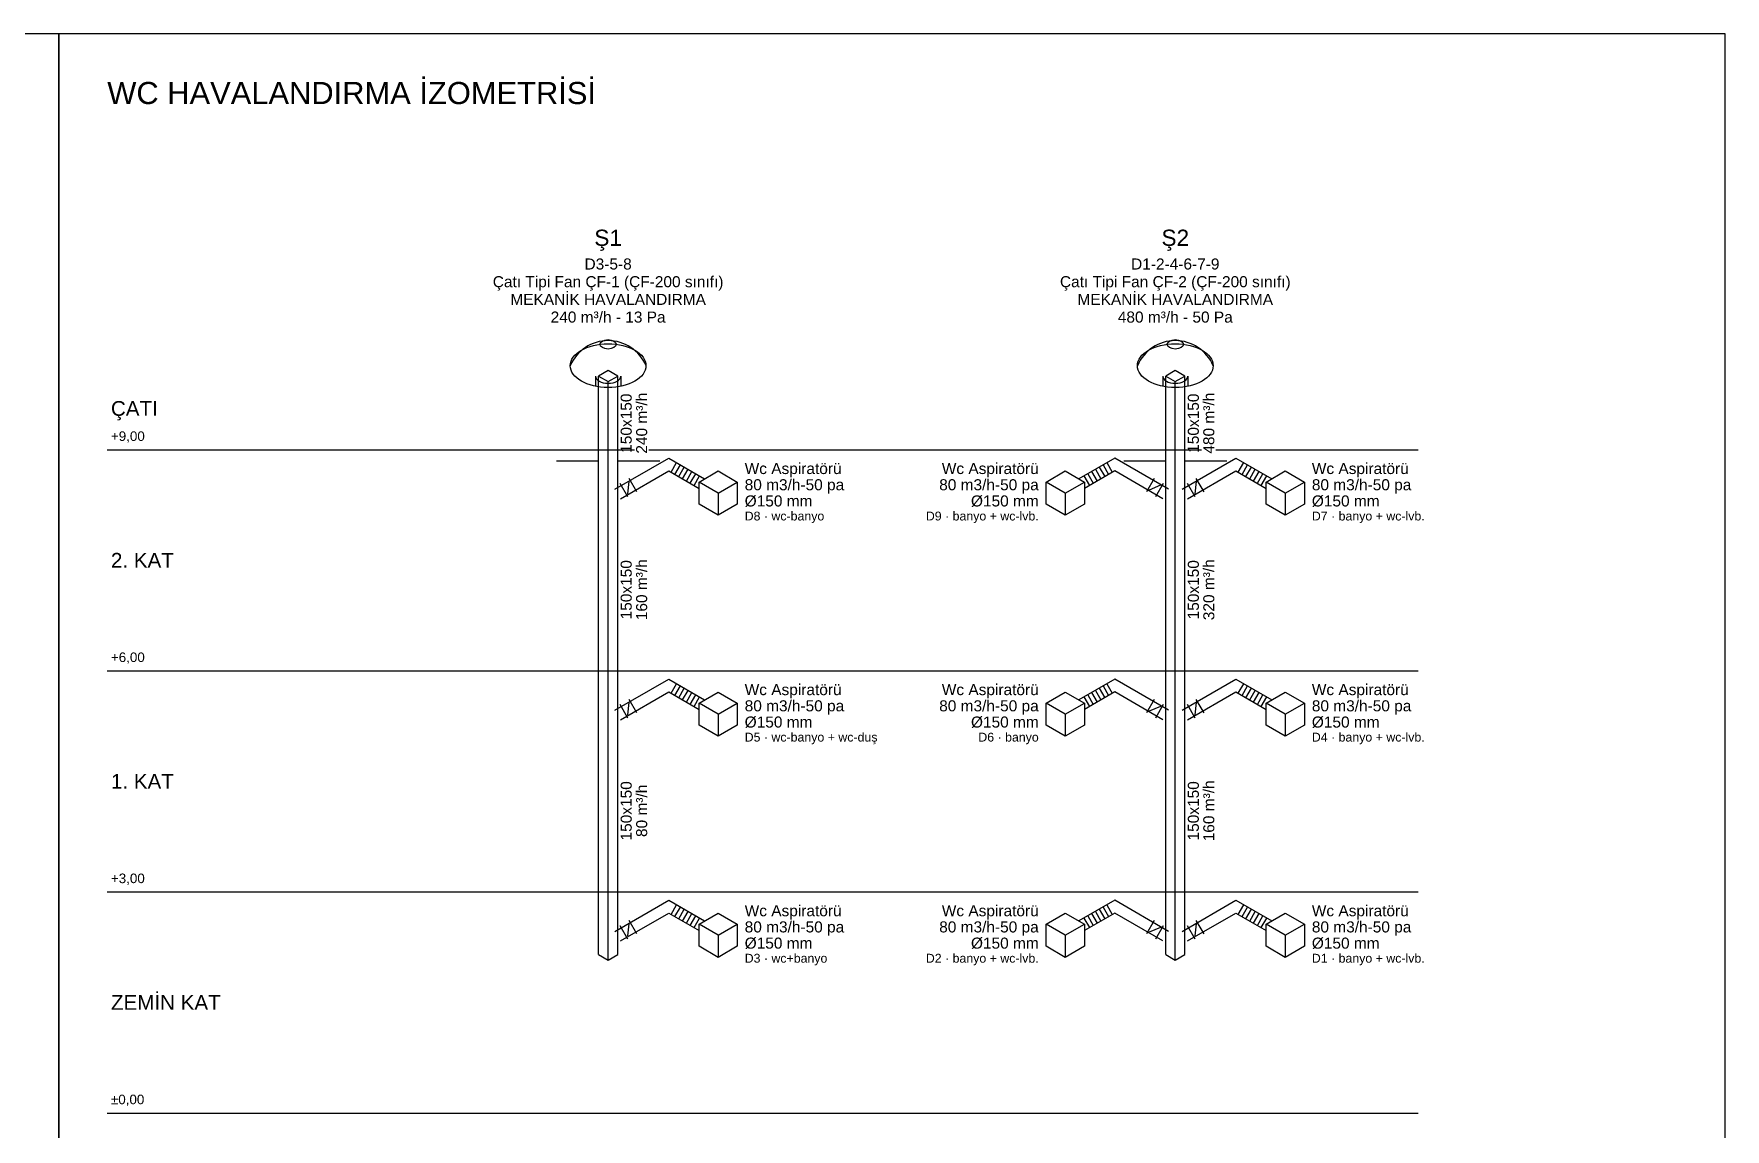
# Model space of a CAD drawing. Header units: centimetres. Extents: x 247352 to 270197, y -444050 to -441150.
# Drawn here: x 268101 to 270197, y -442507 to -441150 of the extents above; entities that cross this region are included whole.
import ezdxf
from ezdxf.enums import TextEntityAlignment as Align

# ---------------------------------------------------------------- set-up
doc = ezdxf.new("R2010")
doc.units = ezdxf.units.CM
doc.linetypes.add('DASHED', pattern=[1.524, 1.27, -0.254])
for name, color, linetype in [('ROTAS-MASKE', 7, 'CONTINUOUS'), ('ROTAS-PAFTA', 144, 'Continuous'), ('ROTAS-PAFTA-YAZI', 7, 'Continuous'), ('ROTAS-WC-HAV-CIHAZ', 4, 'CONTINUOUS'), ('ROTAS-WC-HAV-DOSEME', 8, 'CONTINUOUS'), ('ROTAS-WC-HAV-FLEX', 5, 'CONTINUOUS'), ('ROTAS-WC-HAV-KANAL', 5, 'CONTINUOUS'), ('ROTAS-WC-HAV-KAT', 8, 'DASHED'), ('ROTAS-WC-HAV-YAZI', 51, 'CONTINUOUS')]:
    doc.layers.add(name, color=color, linetype=linetype)
doc.styles.add('ROTAS', font='arial.ttf')

# ---------------------------------------------------------------- blocks, each defined once
blk = doc.blocks.new('ROTAS-WC-HAV-IZOMETRI')
at = {"layer": 'ROTAS-WC-HAV-CIHAZ'}
for p, q in [((662.9, 1000), (662.9, 986)), ((697.1, 1000), (697.1, 986)), ((1432.9, 1000), (1432.9, 986)), ((1467.1, 1000), (1467.1, 986)), ((829.4, 841.2), (803.4, 856.2)), ((829.4, 841.2), (855.4, 856.2)), ((1300.6, 841.2), (1274.6, 856.2)), ((1300.6, 841.2), (1326.6, 856.2)), ((1599.4, 841.2), (1573.4, 856.2)), ((1599.4, 841.2), (1625.4, 856.2)), ((829.4, 841.2), (829.4, 811.2)), ((1300.6, 841.2), (1300.6, 811.2)), ((1599.4, 841.2), (1599.4, 811.2)), ((829.4, 541.2), (803.4, 556.2)), ((829.4, 541.2), (855.4, 556.2)), ((1300.6, 541.2), (1274.6, 556.2)), ((1300.6, 541.2), (1326.6, 556.2)), ((1599.4, 541.2), (1573.4, 556.2)), ((1599.4, 541.2), (1625.4, 556.2)), ((829.4, 541.2), (829.4, 511.2)), ((1300.6, 541.2), (1300.6, 511.2)), ((1599.4, 541.2), (1599.4, 511.2)), ((829.4, 241.2), (803.4, 256.2)), ((829.4, 241.2), (855.4, 256.2)), ((1300.6, 241.2), (1274.6, 256.2)), ((1300.6, 241.2), (1326.6, 256.2)), ((1599.4, 241.2), (1573.4, 256.2)), ((1599.4, 241.2), (1625.4, 256.2)), ((829.4, 241.2), (829.4, 211.2)), ((1300.6, 241.2), (1300.6, 211.2)), ((1599.4, 241.2), (1599.4, 211.2))]:
    blk.add_line(p, q, dxfattribs=at)
for points in [[(829.4, 811.2), (803.4, 826.2), (803.4, 856.2), (829.4, 871.2), (855.4, 856.2), (855.4, 826.2)], [(1300.6, 811.2), (1274.6, 826.2), (1274.6, 856.2), (1300.6, 871.2), (1326.6, 856.2), (1326.6, 826.2)], [(1599.4, 811.2), (1573.4, 826.2), (1573.4, 856.2), (1599.4, 871.2), (1625.4, 856.2), (1625.4, 826.2)], [(829.4, 511.2), (803.4, 526.2), (803.4, 556.2), (829.4, 571.2), (855.4, 556.2), (855.4, 526.2)], [(1300.6, 511.2), (1274.6, 526.2), (1274.6, 556.2), (1300.6, 571.2), (1326.6, 556.2), (1326.6, 526.2)], [(1599.4, 511.2), (1573.4, 526.2), (1573.4, 556.2), (1599.4, 571.2), (1625.4, 556.2), (1625.4, 526.2)], [(829.4, 211.2), (803.4, 226.2), (803.4, 256.2), (829.4, 271.2), (855.4, 256.2), (855.4, 226.2)], [(1300.6, 211.2), (1274.6, 226.2), (1274.6, 256.2), (1300.6, 271.2), (1326.6, 256.2), (1326.6, 226.2)], [(1599.4, 211.2), (1573.4, 226.2), (1573.4, 256.2), (1599.4, 271.2), (1625.4, 256.2), (1625.4, 226.2)]]:
    blk.add_lwpolyline(points, close=True, dxfattribs=at)
for centre in [(680, 992.1), (1450, 992.1)]:
    blk.add_arc(centre, 55.9, 23.0727, 156.9273, dxfattribs=at)
for centre, major_axis in [((680, 1014), (51.4, 0)), ((680, 1043), (11, 0)), ((1450, 1014), (51.4, 0)), ((1450, 1043), (11, 0))]:
    blk.add_ellipse(centre, major_axis=major_axis, ratio=0.57735, dxfattribs=at)
for centre in [(680, 1000), (1450, 1000)]:
    blk.add_ellipse(centre, major_axis=(17.1, 0), ratio=0.57735, start_param=3.141593, end_param=6.283185, dxfattribs=at)
at = {"layer": 'ROTAS-WC-HAV-DOSEME'}
for p, q in [((610, 900), (667, 900)), ((693, 900), (750, 900)), ((1380, 900), (1437, 900)), ((1463, 900), (1520, 900)), ((610, 885), (667, 885)), ((693, 885), (750, 885)), ((1380, 885), (1437, 885)), ((1463, 885), (1520, 885))]:
    blk.add_line(p, q, dxfattribs=at)
at = {"layer": 'ROTAS-WC-HAV-FLEX'}
for p, q in [((765.5, 869.5), (773, 882.5)), ((770.6, 866.5), (778.1, 879.5)), ((775.8, 863.5), (783.3, 876.5)), ((781, 860.5), (788.5, 873.5)), ((1341.5, 873.5), (1349, 860.5)), ((1346.7, 876.5), (1354.2, 863.5)), ((1351.9, 879.5), (1359.4, 866.5)), ((1357, 882.5), (1364.5, 869.5)), ((1535.5, 869.5), (1543, 882.5)), ((1540.6, 866.5), (1548.1, 879.5)), ((1545.8, 863.5), (1553.3, 876.5)), ((1551, 860.5), (1558.5, 873.5)), ((786.2, 857.5), (793.7, 870.5)), ((791.4, 854.5), (798.9, 867.5)), ((796.6, 851.5), (804.1, 864.5)), ((1325.9, 864.5), (1333.4, 851.5)), ((1331.1, 867.5), (1338.6, 854.5)), ((1336.3, 870.5), (1343.8, 857.5)), ((1556.2, 857.5), (1563.7, 870.5)), ((1561.4, 854.5), (1568.9, 867.5)), ((1566.6, 851.5), (1574.1, 864.5)), ((765.5, 569.5), (773, 582.5)), ((770.6, 566.5), (778.1, 579.5)), ((775.8, 563.5), (783.3, 576.5)), ((1346.7, 576.5), (1354.2, 563.5)), ((1351.9, 579.5), (1359.4, 566.5)), ((1357, 582.5), (1364.5, 569.5)), ((1535.5, 569.5), (1543, 582.5)), ((1540.6, 566.5), (1548.1, 579.5)), ((1545.8, 563.5), (1553.3, 576.5)), ((781, 560.5), (788.5, 573.5)), ((786.2, 557.5), (793.7, 570.5)), ((791.4, 554.5), (798.9, 567.5)), ((796.6, 551.5), (804.1, 564.5)), ((1325.9, 564.5), (1333.4, 551.5)), ((1331.1, 567.5), (1338.6, 554.5)), ((1336.3, 570.5), (1343.8, 557.5)), ((1341.5, 573.5), (1349, 560.5)), ((1551, 560.5), (1558.5, 573.5)), ((1556.2, 557.5), (1563.7, 570.5)), ((1561.4, 554.5), (1568.9, 567.5)), ((1566.6, 551.5), (1574.1, 564.5)), ((765.5, 269.5), (773, 282.5)), ((770.6, 266.5), (778.1, 279.5)), ((775.8, 263.5), (783.3, 276.5)), ((1346.7, 276.5), (1354.2, 263.5)), ((1351.9, 279.5), (1359.4, 266.5)), ((1357, 282.5), (1364.5, 269.5)), ((1535.5, 269.5), (1543, 282.5)), ((1540.6, 266.5), (1548.1, 279.5)), ((1545.8, 263.5), (1553.3, 276.5)), ((781, 260.5), (788.5, 273.5)), ((786.2, 257.5), (793.7, 270.5)), ((791.4, 254.5), (798.9, 267.5)), ((796.6, 251.5), (804.1, 264.5)), ((1325.9, 264.5), (1333.4, 251.5)), ((1331.1, 267.5), (1338.6, 254.5)), ((1336.3, 270.5), (1343.8, 257.5)), ((1341.5, 273.5), (1349, 260.5)), ((1551, 260.5), (1558.5, 273.5)), ((1556.2, 257.5), (1563.7, 270.5)), ((1561.4, 254.5), (1568.9, 267.5)), ((1566.6, 251.5), (1574.1, 264.5))]:
    blk.add_line(p, q, dxfattribs=at)
at = {"layer": 'ROTAS-WC-HAV-KANAL'}
for p, q in [((667, 215), (667, 1000)), ((680, 207.5), (680, 992.5)), ((693, 215), (693, 1000)), ((1437, 215), (1437, 1000)), ((1450, 207.5), (1450, 992.5)), ((1463, 215), (1463, 1000)), ((706.9, 835.9), (696.4, 854.1)), ((706.8, 840.2), (708.7, 856.8)), ((719, 842.9), (708.5, 861.1)), ((1421.5, 861.1), (1411, 842.9)), ((1430, 851.8), (1414.6, 845.2)), ((1433.6, 854.1), (1423.1, 835.9)), ((1476.9, 835.9), (1466.4, 854.1)), ((1476.8, 840.2), (1478.7, 856.8)), ((1489, 842.9), (1478.5, 861.1)), ((706.9, 535.9), (696.4, 554.1)), ((706.8, 540.2), (708.7, 556.8)), ((719, 542.9), (708.5, 561.1)), ((1421.5, 561.1), (1411, 542.9)), ((1430, 551.8), (1414.6, 545.2)), ((1433.6, 554.1), (1423.1, 535.9)), ((1476.9, 535.9), (1466.4, 554.1)), ((1476.8, 540.2), (1478.7, 556.8)), ((1489, 542.9), (1478.5, 561.1)), ((706.9, 235.9), (696.4, 254.1)), ((706.8, 240.2), (708.7, 256.8)), ((719, 242.9), (708.5, 261.1)), ((1421.5, 261.1), (1411, 242.9)), ((1433.6, 254.1), (1423.1, 235.9)), ((1476.9, 235.9), (1466.4, 254.1)), ((1476.8, 240.2), (1478.7, 256.8)), ((1489, 242.9), (1478.5, 261.1)), ((1430, 251.8), (1414.6, 245.2))]:
    blk.add_line(p, q, dxfattribs=at)
for points in [[(680, 992.5), (693, 1000), (680, 1007.5), (667, 1000)], [(1450, 992.5), (1463, 1000), (1450, 1007.5), (1437, 1000)]]:
    blk.add_lwpolyline(points, close=True, dxfattribs=at)
for points in [[(689.2, 846.5), (762.3, 888.7), (810.9, 860.6)], [(1440.8, 846.5), (1367.7, 888.7), (1319.1, 860.6)], [(1459.2, 846.5), (1532.3, 888.7), (1580.9, 860.6)], [(696.7, 833.5), (762.3, 871.3), (803.4, 847.6)], [(1433.3, 833.5), (1367.7, 871.3), (1326.6, 847.6)], [(1466.7, 833.5), (1532.3, 871.3), (1573.4, 847.6)], [(689.2, 546.5), (762.3, 588.7), (810.9, 560.6)], [(1440.8, 546.5), (1367.7, 588.7), (1319.1, 560.6)], [(1459.2, 546.5), (1532.3, 588.7), (1580.9, 560.6)], [(696.7, 533.5), (762.3, 571.3), (803.4, 547.6)], [(1433.3, 533.5), (1367.7, 571.3), (1326.6, 547.6)], [(1466.7, 533.5), (1532.3, 571.3), (1573.4, 547.6)], [(689.2, 246.5), (762.3, 288.7), (810.9, 260.6)], [(1440.8, 246.5), (1367.7, 288.7), (1319.1, 260.6)], [(1459.2, 246.5), (1532.3, 288.7), (1580.9, 260.6)], [(696.7, 233.5), (762.3, 271.3), (803.4, 247.6)], [(1433.3, 233.5), (1367.7, 271.3), (1326.6, 247.6)], [(1466.7, 233.5), (1532.3, 271.3), (1573.4, 247.6)], [(667, 215), (680, 207.5), (693, 215)], [(1437, 215), (1450, 207.5), (1463, 215)]]:
    blk.add_lwpolyline(points, dxfattribs=at)
at = {"layer": 'ROTAS-WC-HAV-KAT'}
for p, q in [((0, 900), (1780, 900)), ((0, 600), (1780, 600)), ((0, 300), (1780, 300)), ((0, 0), (1780, 0))]:
    blk.add_line(p, q, dxfattribs=at)
at = {"layer": 'ROTAS-PAFTA-YAZI', "style": 'ROTAS'}
blk.add_text('WC HAVALANDIRMA İZOMETRİSİ', height=30, dxfattribs=at).set_placement((0, 1360), align=Align.BOTTOM_LEFT)
at = {"layer": 'ROTAS-WC-HAV-YAZI', "style": 'ROTAS'}
for s, height, p in [('Ş1', 22, (680, 1170)), ('Ş2', 22, (1450, 1170)), ('D3-5-8', 15, (680, 1140)), ('D1-2-4-6-7-9', 15, (1450, 1140)), ('Çatı Tipi Fan ÇF-1 (ÇF-200 sınıfı)', 15, (680, 1116)), ('Çatı Tipi Fan ÇF-2 (ÇF-200 sınıfı)', 15, (1450, 1116)), ('MEKANİK HAVALANDIRMA', 15, (680, 1092)), ('MEKANİK HAVALANDIRMA', 15, (1450, 1092)), ('240 m³/h - 13 Pa', 15, (680, 1068)), ('480 m³/h - 50 Pa', 15, (1450, 1068))]:
    blk.add_text(s, height=height, dxfattribs=at).set_placement(p, align=Align.BOTTOM_CENTER)
for s, height, p in [('ÇATI', 20, (5, 940)), ('+9,00', 13, (5, 908)), ('+6,00', 13, (5, 608)), ('+3,00', 13, (5, 308)), ('±0,00', 13, (5, 8))]:
    blk.add_text(s, height=height, dxfattribs=at).set_placement(p, align=Align.BOTTOM_LEFT)
for s, height, p in [('Wc Aspiratörü', 15, (865.4, 882)), ('Wc Aspiratörü', 15, (1635.4, 882)), ('80 m3/h-50 pa', 15, (865.4, 860)), ('80 m3/h-50 pa', 15, (1635.4, 860)), ('Ø150 mm', 15, (865.4, 838)), ('Ø150 mm', 15, (1635.4, 838)), ('D8 · wc-banyo', 12, (865.4, 816)), ('D7 · banyo + wc-lvb.', 12, (1635.4, 816)), ('Wc Aspiratörü', 15, (865.4, 582)), ('Wc Aspiratörü', 15, (1635.4, 582)), ('80 m3/h-50 pa', 15, (865.4, 560)), ('80 m3/h-50 pa', 15, (1635.4, 560)), ('Ø150 mm', 15, (865.4, 538)), ('Ø150 mm', 15, (1635.4, 538)), ('D5 · wc-banyo + wc-duş', 12, (865.4, 516)), ('D4 · banyo + wc-lvb.', 12, (1635.4, 516)), ('Wc Aspiratörü', 15, (865.4, 282)), ('Wc Aspiratörü', 15, (1635.4, 282)), ('80 m3/h-50 pa', 15, (865.4, 260)), ('80 m3/h-50 pa', 15, (1635.4, 260)), ('Ø150 mm', 15, (865.4, 238)), ('Ø150 mm', 15, (1635.4, 238)), ('D3 · wc+banyo', 12, (865.4, 216)), ('D1 · banyo + wc-lvb.', 12, (1635.4, 216))]:
    blk.add_text(s, height=height, dxfattribs=at).set_placement(p, align=Align.TOP_LEFT)
for s, height, p in [('Wc Aspiratörü', 15, (1264.6, 882)), ('80 m3/h-50 pa', 15, (1264.6, 860)), ('Ø150 mm', 15, (1264.6, 838)), ('D9 · banyo + wc-lvb.', 12, (1264.6, 816)), ('Wc Aspiratörü', 15, (1264.6, 582)), ('80 m3/h-50 pa', 15, (1264.6, 560)), ('Ø150 mm', 15, (1264.6, 538)), ('D6 · banyo', 12, (1264.6, 516)), ('Wc Aspiratörü', 15, (1264.6, 282)), ('80 m3/h-50 pa', 15, (1264.6, 260)), ('Ø150 mm', 15, (1264.6, 238)), ('D2 · banyo + wc-lvb.', 12, (1264.6, 216))]:
    blk.add_text(s, height=height, dxfattribs=at).set_placement(p, align=Align.TOP_RIGHT)
for s, p in [('2. KAT', (5, 750)), ('1. KAT', (5, 450)), ('ZEMİN KAT', (5, 150))]:
    blk.add_text(s, height=20, dxfattribs=at).set_placement(p, align=Align.MIDDLE_LEFT)
for s, p in [('150x150', (704.5, 710)), ('160 m³/h', (725.5, 710)), ('150x150', (1474.5, 710)), ('320 m³/h', (1495.5, 710)), ('150x150', (704.5, 410)), ('80 m³/h', (725.5, 410)), ('150x150', (1474.5, 410)), ('160 m³/h', (1495.5, 410))]:
    blk.add_text(s, height=15, rotation=90, dxfattribs=at).set_placement(p, align=Align.MIDDLE_CENTER)
for points in [[(735, 896.8), (735, 975.2), (716, 975.2), (716, 896.8)], [(1505, 896.8), (1505, 975.2), (1486, 975.2), (1486, 896.8)]]:
    blk.add_wipeout(points).dxf.layer = 'ROTAS-MASKE'
for s, p in [('150x150', (704.5, 936)), ('240 m³/h', (725.5, 936)), ('150x150', (1474.5, 936)), ('480 m³/h', (1495.5, 936))]:
    blk.add_text(s, height=15, rotation=90, dxfattribs=at).set_placement(p, align=Align.MIDDLE_CENTER)

msp = doc.modelspace()

# ---------------------------------------------------------------- linework, layer by layer
at = {"layer": 'ROTAS-PAFTA'}
msp.add_lwpolyline([(260714, -444050), (268132, -444050), (268132, -441150), (260714, -441150), (260714, -444050)], dxfattribs=at)
msp.add_lwpolyline([(268132, -444050), (270197, -444050), (270197, -441150), (268132, -441150)], close=True, dxfattribs=at)

# ---------------------------------------------------------------- next in the draw order: block references
at = {"layer": 'ROTAS-WC-HAV-KANAL', "xscale": 0.9127960537343287, "yscale": 0.9127960537343287}
msp.add_blockref('ROTAS-WC-HAV-IZOMETRI', (268192, -442486.6), dxfattribs=at)

doc.saveas('drawing.dxf')
